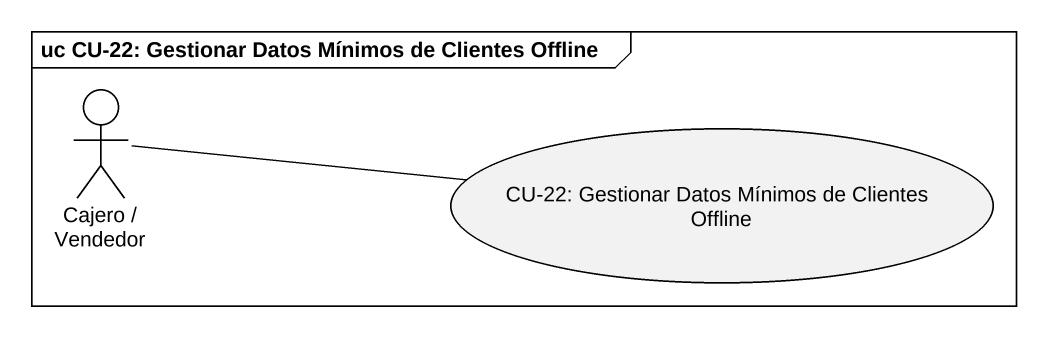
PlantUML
@startuml
mainframe uc CU-22: Gestionar Datos Mínimos de Clientes Offline
actor "Cajero / Vendedor" as Cajero_Vendedor
usecase "CU-22: Gestionar Datos Mínimos de Clientes Offline" as CU_22_Gestionar_Datos
Cajero_Vendedor -right- CU_22_Gestionar_Datos
@enduml
